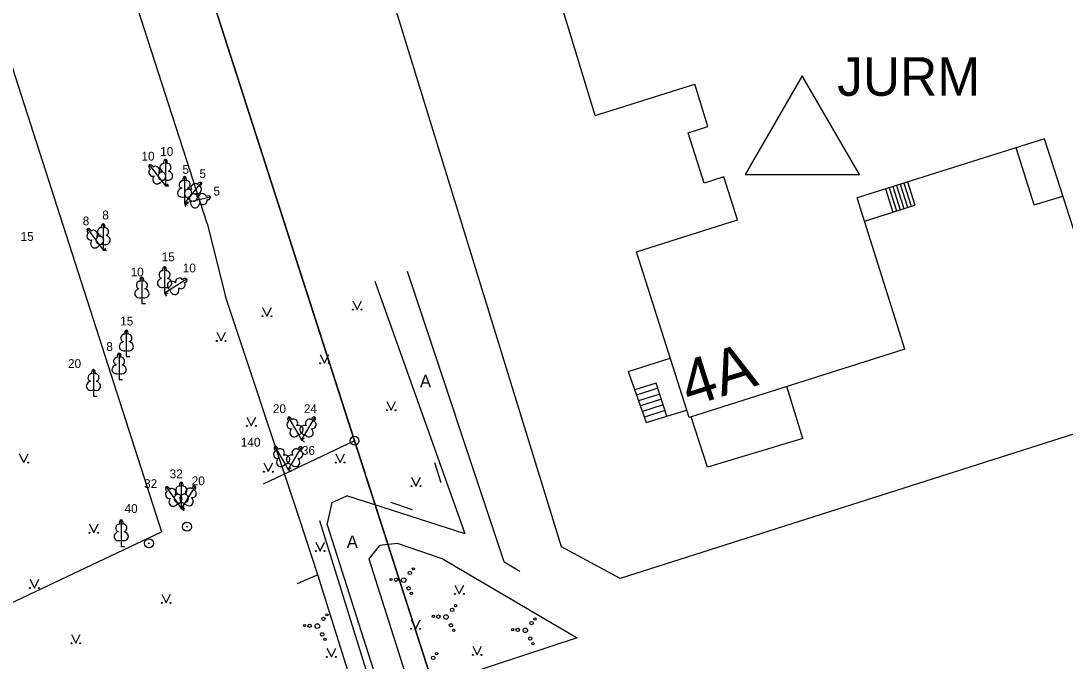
# Model space of a CAD drawing. Extents: x 488380 to 488796, y 313037 to 313625.
# Drawn here: x 488623.7 to 488682.9, y 313123.6 to 313159.9 of the extents above; entities that cross this region are included whole.
import ezdxf

# ---------------------------------------------------------------- set-up
doc = ezdxf.new("R2010")
doc.units = 0
for name, color, linetype in [('10', 7, 'Continuous'), ('24', 7, 'Continuous'), ('BUVE_EKAS_####_####_#', 7, 'Continuous'), ('BUVE_EKAS_ADRS_TKST_#', 7, 'Continuous'), ('BUVE_ELEM_####_####_#', 7, 'Continuous'), ('CELI', 7, 'Continuous'), ('DPILN_####_ELEM_####_EUPOS', 7, 'Continuous'), ('Level 10', 7, 'Continuous'), ('Level 29', 7, 'Continuous'), ('Level 31', 7, 'Continuous'), ('Level 35', 7, 'Continuous'), ('Level 39', 7, 'Continuous'), ('Level 60', 7, 'Continuous'), ('NORB_ZOGS_ZSTP_####_#', 7, 'Continuous'), ('RAMI_PLAN_####_TKST_#', 7, 'Continuous'), ('Sarkanas_linijas', 7, 'Continuous')]:
    doc.layers.add(name, color=color, linetype=linetype)

msp = doc.modelspace()

# ---------------------------------------------------------------- linework, layer by layer
at = {"layer": '10'}
msp.add_circle((488642.6, 313136.104), 0.25, dxfattribs=at)
msp.add_circle((488642.6, 313136.104), 0.25, dxfattribs=at)
at = {"layer": '24'}
for p, q in [((488642.6, 313136.104), (488623.806, 313194.523)), ((488642.6, 313136.104), (488623.806, 313194.523)), ((488642.6, 313136.104), (488637.409, 313133.649)), ((488642.6, 313136.104), (488637.409, 313133.649)), ((488659.975, 313082.096), (488642.6, 313136.104)), ((488659.975, 313082.096), (488642.6, 313136.104))]:
    msp.add_line(p, q, dxfattribs=at)
at = {"layer": 'BUVE_EKAS_####_####_#'}
for p, q in [((488656.237, 313154.551), (488653.352, 313164.076)), ((488656.237, 313154.551), (488661.899, 313156.336)), ((488662.636, 313153.926), (488661.899, 313156.336)), ((488661.521, 313153.573), (488662.636, 313153.926)), ((488662.426, 313150.714), (488661.521, 313153.573)), ((488681.724, 313153.222), (488671.096, 313149.884)), ((488684.471, 313144.641), (488681.724, 313153.222)), ((488681.125, 313149.482), (488680.107, 313152.714)), ((488663.541, 313151.067), (488662.426, 313150.714)), ((488664.313, 313148.627), (488663.541, 313151.067)), ((488673.949, 313150.779), (488674.367, 313149.472)), ((488672.705, 313150.382), (488673.123, 313149.075)), ((488672.903, 313150.445), (488673.321, 313149.138)), ((488673.119, 313150.514), (488673.536, 313149.207)), ((488673.333, 313150.583), (488673.751, 313149.276)), ((488673.54, 313150.649), (488673.958, 313149.342)), ((488673.747, 313150.715), (488674.165, 313149.408)), ((488673.808, 313141.299), (488671.096, 313149.884)), ((488681.125, 313149.482), (488682.764, 313149.976)), ((488671.51, 313148.559), (488674.367, 313149.472)), ((488658.586, 313146.814), (488664.313, 313148.627)), ((488661.563, 313137.423), (488658.586, 313146.814)), ((488673.808, 313141.299), (488661.563, 313137.423)), ((488658.121, 313140.03), (488660.498, 313140.783)), ((488658.121, 313140.03), (488659.142, 313137.129)), ((488659.707, 313139.365), (488658.49, 313138.982)), ((488659.799, 313139.077), (488658.591, 313138.697)), ((488660.301, 313137.492), (488659.707, 313139.365)), ((488668.017, 313136.224), (488667.104, 313139.177)), ((488659.905, 313138.739), (488658.708, 313138.363)), ((488659.995, 313138.452), (488658.809, 313138.079)), ((488660.096, 313138.131), (488658.919, 313137.761)), ((488660.197, 313137.809), (488659.032, 313137.443)), ((488659.142, 313137.129), (488661.429, 313137.845)), ((488662.608, 313134.61), (488661.689, 313137.463)), ((488668.017, 313136.224), (488662.608, 313134.61))]:
    msp.add_line(p, q, dxfattribs=at)
at = {"layer": 'BUVE_ELEM_####_####_#'}
for centre, radius in [((488633.096, 313131.228), 0.25), ((488633.096, 313131.228), 0.0225), ((488630.943, 313130.286), 0.25), ((488630.943, 313130.286), 0.0225)]:
    msp.add_circle(centre, radius, dxfattribs=at)
at = {"layer": 'CELI'}
for p, q in [((488647.132, 313134.876), (488647.494, 313133.734)), ((488644.628, 313132.625), (488645.872, 313132.208))]:
    msp.add_line(p, q, dxfattribs=at)
at = {"layer": 'DPILN_####_ELEM_####_EUPOS'}
msp.add_lwpolyline([(488671.221, 313151.197), (488667.985, 313156.805), (488664.747, 313151.198)], close=True, dxfattribs=at)
at = {"layer": 'Level 10'}
msp.add_circle((488642.6, 313136.104), 0.25, dxfattribs=at)
msp.add_circle((488642.6, 313136.104), 0.25, dxfattribs=at)
at = {"layer": 'Level 29'}
for p, q in [((488654.333, 313130.081), (488643.978, 313163.694)), ((488651.077, 313129.236), (488645.61, 313145.706)), ((488648.874, 313130.815), (488643.765, 313145.136)), ((488683.418, 313136.49), (488657.655, 313128.294)), ((488641.041, 313131.329), (488641.333, 313132.594)), ((488641.333, 313132.594), (488642.157, 313132.972)), ((488641.041, 313131.329), (488650.56, 313101.611)), ((488644.021, 313130.162), (488643.4, 313129.397)), ((488645.036, 313130.276), (488644.021, 313130.162)), ((488647.628, 313129.385), (488645.036, 313130.276)), ((488657.655, 313128.294), (488654.333, 313130.081)), ((488643.4, 313129.397), (488645.816, 313121.83))]:
    msp.add_line(p, q, dxfattribs=at)
for points in [[(488648.874, 313130.815), (488642.157, 313132.972)], [(488647.628, 313129.385), (488655.224, 313124.922)], [(488651.077, 313129.236), (488651.743, 313128.844)], [(488651.743, 313128.844), (488651.974, 313128.707)], [(488655.224, 313124.922), (488645.816, 313121.83)]]:
    msp.add_lwpolyline(points, dxfattribs=at)
at = {"layer": 'Level 31'}
msp.add_line((488656.028, 313082.049), (488640.634, 313131.559), dxfattribs=at)
at = {"layer": 'Level 60'}
for p, q in [((488631.663, 313150.827), (488631.873, 313150.552)), ((488631.873, 313150.899), (488631.873, 313150.552)), ((488631.873, 313150.552), (488632.032, 313150.673)), ((488631.873, 313150.552), (488632.073, 313150.552)), ((488632.964, 313149.931), (488632.964, 313149.584)), ((488633.182, 313149.854), (488632.964, 313149.584)), ((488633.303, 313149.66), (488632.964, 313149.584)), ((488632.964, 313149.584), (488633.164, 313149.584)), ((488632.964, 313149.584), (488633.12, 313149.458)), ((488632.964, 313149.584), (488633.008, 313149.389)), ((488628.339, 313147.26), (488628.339, 313146.913)), ((488628.135, 313147.193), (488628.339, 313146.913)), ((488628.339, 313146.913), (488628.501, 313147.03)), ((488628.339, 313146.913), (488628.539, 313146.913)), ((488631.823, 313144.816), (488631.823, 313144.469)), ((488631.823, 313144.469), (488632.023, 313144.469)), ((488632.123, 313144.654), (488631.829, 313144.469)), ((488631.829, 313144.469), (488631.936, 313144.3)), ((488630.543, 313144.23), (488630.543, 313143.883)), ((488630.543, 313143.883), (488630.743, 313143.883)), ((488637.383, 313143.669), (488637.633, 313143.169)), ((488637.633, 313143.169), (488637.883, 313143.669)), ((488642.497, 313144.04), (488642.747, 313143.54)), ((488642.747, 313143.54), (488642.997, 313144.04)), ((488634.789, 313142.261), (488635.039, 313141.761)), ((488635.039, 313141.761), (488635.289, 313142.261)), ((488629.658, 313141.226), (488629.658, 313140.879)), ((488629.658, 313140.879), (488629.858, 313140.879)), ((488640.644, 313141.001), (488640.894, 313140.501)), ((488640.894, 313140.501), (488641.144, 313141.001)), ((488629.246, 313139.914), (488629.246, 313139.567)), ((488629.246, 313139.567), (488629.446, 313139.567)), ((488627.796, 313138.981), (488627.796, 313138.634)), ((488627.796, 313138.634), (488627.996, 313138.634)), ((488644.424, 313138.333), (488644.674, 313137.833)), ((488644.674, 313137.833), (488644.924, 313138.333)), ((488636.494, 313137.443), (488636.744, 313136.943)), ((488636.744, 313136.943), (488636.994, 313137.443)), ((488639.419, 313136.45), (488639.592, 313136.15)), ((488639.766, 313136.45), (488639.592, 313136.15)), ((488639.592, 313136.15), (488639.766, 313136.25)), ((488639.592, 313136.15), (488639.766, 313136.05)), ((488623.59, 313135.363), (488623.84, 313134.863)), ((488623.84, 313134.863), (488624.09, 313135.363)), ((488641.533, 313135.368), (488641.783, 313134.868)), ((488641.783, 313134.868), (488642.033, 313135.368)), ((488637.457, 313134.849), (488637.707, 313134.349)), ((488637.707, 313134.349), (488637.957, 313134.849)), ((488638.662, 313134.766), (488638.835, 313134.466)), ((488639.009, 313134.766), (488638.835, 313134.466)), ((488638.835, 313134.466), (488639.009, 313134.566)), ((488638.835, 313134.466), (488639.009, 313134.366)), ((488645.832, 313134.034), (488646.082, 313133.534)), ((488646.082, 313133.534), (488646.332, 313134.034)), ((488632.575, 313132.539), (488632.774, 313132.255)), ((488632.774, 313132.602), (488632.774, 313132.255)), ((488632.956, 313132.55), (488632.774, 313132.255)), ((488632.774, 313132.255), (488632.938, 313132.37)), ((488632.774, 313132.255), (488632.974, 313132.255)), ((488632.774, 313132.255), (488632.945, 313132.15)), ((488627.568, 313131.384), (488627.818, 313130.884)), ((488627.818, 313130.884), (488628.068, 313131.384)), ((488629.37, 313130.455), (488629.37, 313130.108)), ((488629.37, 313130.108), (488629.57, 313130.108)), ((488640.403, 313130.347), (488640.653, 313129.847)), ((488640.653, 313129.847), (488640.903, 313130.347)), ((488624.193, 313128.25), (488624.443, 313127.75)), ((488624.443, 313127.75), (488624.693, 313128.25)), ((488648.289, 313127.917), (488648.539, 313127.417)), ((488648.539, 313127.417), (488648.789, 313127.917)), ((488631.667, 313127.406), (488631.917, 313126.906)), ((488631.917, 313126.906), (488632.167, 313127.406)), ((488645.814, 313125.937), (488646.064, 313125.437)), ((488646.064, 313125.437), (488646.314, 313125.937)), ((488626.543, 313125.116), (488626.793, 313124.616)), ((488626.793, 313124.616), (488627.043, 313125.116)), ((488641.033, 313124.344), (488641.283, 313123.844)), ((488641.283, 313123.844), (488641.533, 313124.344)), ((488649.297, 313124.455), (488649.547, 313123.955)), ((488649.547, 313123.955), (488649.797, 313124.455))]:
    msp.add_line(p, q, dxfattribs=at)
for points in [[(488631.873, 313152.052), (488631.873, 313150.899)], [(488630.962, 313151.743), (488631.663, 313150.827)], [(488631.174, 313151.613), (488631.173, 313151.613)], [(488631.963, 313151.819), (488631.962, 313151.82)], [(488632.964, 313151.084), (488632.964, 313149.931)], [(488633.054, 313150.851), (488633.053, 313150.852)], [(488633.903, 313150.753), (488633.182, 313149.854)], [(488633.828, 313150.516), (488633.827, 313150.518)], [(488634.428, 313149.912), (488633.303, 313149.66)], [(488634.221, 313149.774), (488634.221, 313149.775)], [(488628.339, 313148.413), (488628.339, 313147.26)], [(488627.458, 313148.126), (488628.135, 313147.193)], [(488627.667, 313147.991), (488627.665, 313147.991)], [(488628.429, 313148.18), (488628.428, 313148.181)], [(488631.823, 313145.969), (488631.823, 313144.816)], [(488631.913, 313145.736), (488631.912, 313145.737)], [(488630.543, 313145.383), (488630.543, 313144.23)], [(488630.633, 313145.15), (488630.632, 313145.151)], [(488633.097, 313145.271), (488632.123, 313144.654)], [(488632.948, 313145.071), (488632.949, 313145.072)], [(488629.658, 313142.379), (488629.658, 313141.226)], [(488629.748, 313142.146), (488629.747, 313142.147)], [(488629.246, 313141.067), (488629.246, 313139.914)], [(488629.336, 313140.834), (488629.335, 313140.835)], [(488627.796, 313140.134), (488627.796, 313138.981)], [(488627.886, 313139.901), (488627.885, 313139.902)], [(488638.842, 313137.449), (488639.419, 313136.45)], [(488639.036, 313137.292), (488639.035, 313137.293)], [(488640.342, 313137.449), (488639.766, 313136.45)], [(488640.304, 313137.203), (488640.303, 313137.204)], [(488638.085, 313135.765), (488638.662, 313134.766)], [(488638.279, 313135.608), (488638.278, 313135.609)], [(488639.585, 313135.765), (488639.009, 313134.766)], [(488639.547, 313135.519), (488639.546, 313135.52)], [(488632.774, 313133.755), (488632.774, 313132.602)], [(488631.912, 313133.482), (488632.575, 313132.539)], [(488632.118, 313133.343), (488632.117, 313133.343)], [(488632.864, 313133.522), (488632.863, 313133.523)], [(488633.562, 313133.532), (488632.956, 313132.55)], [(488633.516, 313133.287), (488633.515, 313133.288)], [(488629.37, 313131.608), (488629.37, 313130.455)], [(488629.46, 313131.375), (488629.459, 313131.376)]]:
    msp.add_lwpolyline(points, dxfattribs=at)
for centre, radius in [((488637.383, 313143.168), 0.028), ((488637.883, 313143.168), 0.0263), ((488642.497, 313143.539), 0.028), ((488642.997, 313143.539), 0.0263), ((488634.789, 313141.76), 0.028), ((488635.289, 313141.76), 0.0263), ((488640.644, 313140.5), 0.028), ((488641.144, 313140.5), 0.0263), ((488644.424, 313137.832), 0.028), ((488644.924, 313137.832), 0.0263), ((488636.494, 313136.942), 0.028), ((488636.994, 313136.942), 0.0263), ((488624.09, 313134.862), 0.0263), ((488641.533, 313134.867), 0.028), ((488642.033, 313134.867), 0.0263), ((488637.457, 313134.348), 0.028), ((488637.957, 313134.348), 0.0263), ((488645.832, 313133.533), 0.028), ((488646.332, 313133.533), 0.0263), ((488627.568, 313130.883), 0.028), ((488628.068, 313130.883), 0.0263), ((488640.403, 313129.846), 0.028), ((488640.903, 313129.846), 0.0263), ((488645.929, 313128.838), 0.064), ((488644.667, 313128.233), 0.064), ((488644.951, 313128.219), 0.096), ((488645.385, 313128.199), 0.128), ((488645.733, 313128.606), 0.096), ((488624.193, 313127.749), 0.028), ((488624.693, 313127.749), 0.0263), ((488645.662, 313127.732), 0.096), ((488645.819, 313127.443), 0.064), ((488648.289, 313127.416), 0.028), ((488648.789, 313127.416), 0.0263), ((488631.667, 313126.905), 0.028), ((488632.167, 313126.905), 0.0263), ((488648.134, 313126.512), 0.096), ((488648.33, 313126.744), 0.064), ((488640.835, 313125.998), 0.096), ((488641.031, 313126.23), 0.064), ((488647.068, 313126.139), 0.064), ((488647.352, 313126.125), 0.096), ((488647.786, 313126.105), 0.128), ((488652.826, 313125.991), 0.064), ((488639.769, 313125.625), 0.064), ((488640.053, 313125.611), 0.096), ((488640.487, 313125.591), 0.128), ((488645.814, 313125.436), 0.028), ((488646.314, 313125.436), 0.0263), ((488648.063, 313125.638), 0.096), ((488648.22, 313125.349), 0.064), ((488651.564, 313125.386), 0.064), ((488651.848, 313125.372), 0.096), ((488652.282, 313125.352), 0.128), ((488652.63, 313125.759), 0.096), ((488640.764, 313125.124), 0.096), ((488640.921, 313124.835), 0.064), ((488652.559, 313124.885), 0.096), ((488626.543, 313124.615), 0.028), ((488627.043, 313124.615), 0.0263), ((488652.716, 313124.596), 0.064), ((488641.033, 313123.843), 0.028), ((488641.533, 313123.843), 0.0263), ((488647.057, 313123.791), 0.096), ((488647.253, 313124.023), 0.064), ((488649.297, 313123.954), 0.028), ((488649.797, 313123.954), 0.0263)]:
    msp.add_circle(centre, radius, dxfattribs=at)
for centre, major_axis, ratio, start_param, end_param in [((488631.874, 313151.902), (0, -0.15), 0.707107, 3.14537, 5.287485), ((488631.873, 313151.902), (0, -0.15), 0.707107, 0.995701, 3.137816), ((488631.13, 313151.312), (0.098, -0.192), 0.861323, 3.141593, 6.283185), ((488631.054, 313151.624), (0.091, -0.119), 0.707107, 3.14537, 5.287485), ((488631.053, 313151.624), (0.091, -0.119), 0.707107, 0.995701, 3.137816), ((488631.334, 313151.468), (0.16, -0.145), 0.861323, 0, 3.141593), ((488631.784, 313151.145), (0.307, 0.095), 0.814445, 1.570796, 4.752015), ((488631.584, 313151.077), (-0.301, -0.111), 0.814445, 1.531171, 4.712389), ((488631.745, 313151.607), (-0.039, -0.212), 0.861323, 3.141593, 6.283185), ((488631.963, 313151.145), (-0.307, 0.095), 0.814445, 1.531171, 4.712389), ((488632.002, 313151.607), (0.039, -0.212), 0.861323, 0, 3.141593), ((488631.442, 313150.968), (0.186, 0.262), 0.814445, 1.570796, 4.752015), ((488632.836, 313150.639), (-0.039, -0.212), 0.861323, 3.141593, 6.283185), ((488632.965, 313150.934), (0, -0.15), 0.707107, 3.14537, 5.287485), ((488632.964, 313150.934), (0, -0.15), 0.707107, 0.995701, 3.137816), ((488633.093, 313150.639), (0.039, -0.212), 0.861323, 0, 3.141593), ((488633.81, 313150.636), (-0.094, -0.117), 0.707107, 3.14537, 5.287485), ((488633.809, 313150.637), (-0.094, -0.117), 0.707107, 0.995701, 3.137816), ((488632.875, 313150.177), (0.307, 0.095), 0.814445, 1.570796, 4.752015), ((488633.266, 313150.102), (0.299, -0.118), 0.814445, 1.570796, 4.752015), ((488633.054, 313150.177), (-0.307, 0.095), 0.814445, 1.531171, 4.712389), ((488633.525, 313150.487), (-0.163, -0.141), 0.861323, 3.141593, 6.283185), ((488633.725, 313150.326), (-0.103, -0.19), 0.861323, 0, 3.141593), ((488633.405, 313149.99), (-0.18, 0.266), 0.814445, 1.531171, 4.712389), ((488633.523, 313149.801), (0.16, -0.279), 0.814445, 1.570796, 4.752015), ((488633.562, 313149.626), (0.026, 0.32), 0.814445, 1.531171, 4.712389), ((488633.966, 313149.94), (-0.216, -0.009), 0.861323, 3.141593, 6.283185), ((488634.022, 313149.69), (-0.199, -0.084), 0.861323, 0, 3.141593), ((488634.282, 313149.879), (-0.146, -0.033), 0.707107, 3.14537, 5.287485), ((488634.281, 313149.88), (-0.146, -0.033), 0.707107, 0.995701, 3.137816), ((488628.34, 313148.263), (0, -0.15), 0.707107, 3.14537, 5.287485), ((488628.339, 313148.263), (0, -0.15), 0.707107, 0.995701, 3.137816), ((488627.615, 313147.691), (0.093, -0.195), 0.861323, 3.141593, 6.283185), ((488627.546, 313148.005), (0.088, -0.121), 0.707107, 3.14537, 5.287485), ((488627.546, 313148.005), (0.088, -0.121), 0.707107, 0.995701, 3.137816), ((488627.823, 313147.842), (0.156, -0.149), 0.861323, 0, 3.141593), ((488628.211, 313147.968), (-0.039, -0.212), 0.861323, 3.141593, 6.283185), ((488628.468, 313147.968), (0.039, -0.212), 0.861323, 0, 3.141593), ((488627.918, 313147.34), (0.192, 0.257), 0.814445, 1.570796, 4.752015), ((488628.25, 313147.506), (0.307, 0.095), 0.814445, 1.570796, 4.752015), ((488628.063, 313147.445), (-0.304, -0.103), 0.814445, 1.531171, 4.712389), ((488628.429, 313147.506), (-0.307, 0.095), 0.814445, 1.531171, 4.712389), ((488631.695, 313145.524), (-0.039, -0.212), 0.861323, 3.141593, 6.283185), ((488631.824, 313145.819), (0, -0.15), 0.707107, 3.14537, 5.287485), ((488631.823, 313145.819), (0, -0.15), 0.707107, 0.995701, 3.137816), ((488631.952, 313145.524), (0.039, -0.212), 0.861323, 0, 3.141593), ((488630.415, 313144.938), (-0.039, -0.212), 0.861323, 3.141593, 6.283185), ((488630.544, 313145.233), (0, -0.15), 0.707107, 3.14537, 5.287485), ((488630.543, 313145.233), (0, -0.15), 0.707107, 0.995701, 3.137816), ((488630.672, 313144.938), (0.039, -0.212), 0.861323, 0, 3.141593), ((488631.734, 313145.062), (0.307, 0.095), 0.814445, 1.570796, 4.752015), ((488631.913, 313145.062), (-0.307, 0.095), 0.814445, 1.531171, 4.712389), ((488632.282, 313144.861), (0.244, -0.208), 0.814445, 1.570796, 4.752015), ((488632.652, 313145.141), (-0.2, -0.081), 0.861323, 3.141593, 6.283185), ((488632.79, 313144.925), (-0.159, -0.146), 0.861323, 0, 3.141593), ((488632.97, 313145.19), (-0.127, -0.08), 0.707107, 3.14537, 5.287485), ((488632.97, 313145.191), (-0.127, -0.08), 0.707107, 0.995701, 3.137816), ((488630.454, 313144.476), (0.307, 0.095), 0.814445, 1.570796, 4.752015), ((488630.633, 313144.476), (-0.307, 0.095), 0.814445, 1.531171, 4.712389), ((488632.378, 313144.71), (-0.084, 0.31), 0.814445, 1.531171, 4.712389), ((488629.53, 313141.934), (-0.039, -0.212), 0.861323, 3.141593, 6.283185), ((488629.659, 313142.229), (0, -0.15), 0.707107, 3.14537, 5.287485), ((488629.658, 313142.229), (0, -0.15), 0.707107, 0.995701, 3.137816), ((488629.787, 313141.934), (0.039, -0.212), 0.861323, 0, 3.141593), ((488629.569, 313141.472), (0.307, 0.095), 0.814445, 1.570796, 4.752015), ((488629.748, 313141.472), (-0.307, 0.095), 0.814445, 1.531171, 4.712389), ((488629.118, 313140.622), (-0.039, -0.212), 0.861323, 3.141593, 6.283185), ((488629.247, 313140.917), (0, -0.15), 0.707107, 3.14537, 5.287485), ((488629.246, 313140.917), (0, -0.15), 0.707107, 0.995701, 3.137816), ((488629.375, 313140.622), (0.039, -0.212), 0.861323, 0, 3.141593), ((488627.797, 313139.984), (0, -0.15), 0.707107, 3.14537, 5.287485), ((488627.796, 313139.984), (0, -0.15), 0.707107, 0.995701, 3.137816), ((488629.157, 313140.16), (0.307, 0.095), 0.814445, 1.570796, 4.752015), ((488629.336, 313140.16), (-0.307, 0.095), 0.814445, 1.531171, 4.712389), ((488627.668, 313139.689), (-0.039, -0.212), 0.861323, 3.141593, 6.283185), ((488627.925, 313139.689), (0.039, -0.212), 0.861323, 0, 3.141593), ((488627.707, 313139.227), (0.307, 0.095), 0.814445, 1.570796, 4.752015), ((488627.886, 313139.227), (-0.307, 0.095), 0.814445, 1.531171, 4.712389), ((488638.954, 313136.999), (0.073, -0.203), 0.861323, 3.141593, 6.283185), ((488638.918, 313137.319), (0.075, -0.13), 0.707107, 3.14537, 5.287485), ((488638.917, 313137.319), (0.075, -0.13), 0.707107, 0.995701, 3.137816), ((488639.176, 313137.128), (0.14, -0.165), 0.861323, 0, 3.141593), ((488640.009, 313137.128), (-0.14, -0.165), 0.861323, 3.141593, 6.283185), ((488640.268, 313137.319), (-0.075, -0.13), 0.707107, 3.14537, 5.287485), ((488640.231, 313136.999), (-0.073, -0.203), 0.861323, 0, 3.141593), ((488640.267, 313137.319), (-0.075, -0.13), 0.707107, 0.995701, 3.137816), ((488639.218, 313136.618), (0.218, 0.236), 0.814445, 1.570796, 4.752015), ((488639.373, 313136.708), (-0.313, -0.071), 0.814445, 1.531171, 4.712389), ((488639.811, 313136.708), (0.313, -0.071), 0.814445, 1.570796, 4.752015), ((488639.966, 313136.618), (-0.218, 0.236), 0.814445, 1.531171, 4.712389), ((488638.197, 313135.315), (0.073, -0.203), 0.861323, 3.141593, 6.283185), ((488638.161, 313135.635), (0.075, -0.13), 0.707107, 3.14537, 5.287485), ((488638.16, 313135.635), (0.075, -0.13), 0.707107, 0.995701, 3.137816), ((488638.419, 313135.444), (0.14, -0.165), 0.861323, 0, 3.141593), ((488639.252, 313135.444), (-0.14, -0.165), 0.861323, 3.141593, 6.283185), ((488639.511, 313135.635), (-0.075, -0.13), 0.707107, 3.14537, 5.287485), ((488639.474, 313135.315), (-0.073, -0.203), 0.861323, 0, 3.141593), ((488639.51, 313135.635), (-0.075, -0.13), 0.707107, 0.995701, 3.137816), ((488638.461, 313134.934), (0.218, 0.236), 0.814445, 1.570796, 4.752015), ((488638.616, 313135.024), (-0.313, -0.071), 0.814445, 1.531171, 4.712389), ((488639.054, 313135.024), (0.313, -0.071), 0.814445, 1.570796, 4.752015), ((488639.209, 313134.934), (-0.218, 0.236), 0.814445, 1.531171, 4.712389), ((488632.775, 313133.605), (0, -0.15), 0.707107, 3.14537, 5.287485), ((488632.774, 313133.605), (0, -0.15), 0.707107, 0.995701, 3.137816), ((488632.062, 313133.044), (0.09, -0.196), 0.861323, 3.141593, 6.283185), ((488631.998, 313133.359), (0.086, -0.123), 0.707107, 3.14537, 5.287485), ((488631.997, 313133.359), (0.086, -0.123), 0.707107, 0.995701, 3.137816), ((488632.272, 313133.192), (0.154, -0.151), 0.861323, 0, 3.141593), ((488632.685, 313132.848), (0.307, 0.095), 0.814445, 1.570796, 4.752015), ((488632.507, 313132.791), (-0.306, -0.099), 0.814445, 1.531171, 4.712389), ((488632.646, 313133.31), (-0.039, -0.212), 0.861323, 3.141593, 6.283185), ((488633.009, 313132.806), (0.311, -0.08), 0.814445, 1.570796, 4.752015), ((488632.864, 313132.848), (-0.307, 0.095), 0.814445, 1.531171, 4.712389), ((488632.903, 313133.31), (0.039, -0.212), 0.861323, 0, 3.141593), ((488633.219, 313133.22), (-0.144, -0.16), 0.861323, 3.141593, 6.283185), ((488633.437, 313133.086), (-0.079, -0.201), 0.861323, 0, 3.141593), ((488633.483, 313133.404), (-0.079, -0.128), 0.707107, 3.14537, 5.287485), ((488633.483, 313133.404), (-0.079, -0.128), 0.707107, 0.995701, 3.137816), ((488632.36, 313132.688), (0.196, 0.254), 0.814445, 1.570796, 4.752015), ((488633.162, 313132.712), (-0.211, 0.242), 0.814445, 1.531171, 4.712389), ((488629.242, 313131.163), (-0.039, -0.212), 0.861323, 3.141593, 6.283185), ((488629.371, 313131.458), (0, -0.15), 0.707107, 3.14537, 5.287485), ((488629.37, 313131.458), (0, -0.15), 0.707107, 0.995701, 3.137816), ((488629.499, 313131.163), (0.039, -0.212), 0.861323, 0, 3.141593), ((488629.281, 313130.701), (0.307, 0.095), 0.814445, 1.570796, 4.752015), ((488629.46, 313130.701), (-0.307, 0.095), 0.814445, 1.531171, 4.712389)]:
    msp.add_ellipse(centre, major_axis=major_axis, ratio=ratio, start_param=start_param, end_param=end_param, dxfattribs=at)
at = {"layer": 'NORB_ZOGS_ZSTP_####_#'}
for q in [(488627.731, 313168.61), (488635.287, 313144.288)]:
    msp.add_line((488634.238, 313148.431), q, dxfattribs=at)
for points in [[(488639.449, 313131.738), (488635.287, 313144.288)], [(488738.538, 313117.051), (488742.185, 313105.494), (488717.645, 313098.75), (488682.771, 313088.954), (488655.615, 313081.167), (488647.969, 313104.73), (488640.525, 313128.492), (488639.449, 313131.738)], [(488640.525, 313128.492), (488639.354, 313127.978)]]:
    msp.add_lwpolyline(points, dxfattribs=at)
at = {"layer": 'Sarkanas_linijas'}
for p, q in [((488624.419, 313192.62), (488659.975, 313082.096)), ((488612.988, 313188.965), (488631.656, 313130.941)), ((488603.455, 313117.606), (488631.656, 313130.941))]:
    msp.add_line(p, q, dxfattribs=at)

# ---------------------------------------------------------------- texts
at = {"layer": 'BUVE_EKAS_ADRS_TKST_#'}
msp.add_text('4A', height=2.564, rotation=17.63031, dxfattribs=at).set_placement((488661.582, 313138.01))
at = {"layer": 'Level 35'}
for s, p in [('10', (488631.577, 313152.257)), ('10', (488630.516, 313151.992)), ('5', (488632.84, 313151.242)), ('5', (488633.804, 313151.001)), ('5', (488634.6, 313150.012)), ('8', (488628.294, 313148.657)), ('8', (488627.185, 313148.319)), ('15', (488623.663, 313147.438)), ('15', (488631.663, 313146.283)), ('10', (488632.856, 313145.651)), ('10', (488629.901, 313145.425)), ('15', (488629.31, 313142.64)), (' 8', (488628.339, 313141.192)), (' 20', (488626.163, 313140.229)), (' 20', (488637.781, 313137.669)), (' 24', (488639.537, 313137.669)), (' 140', (488635.965, 313135.77)), (' 36', (488639.426, 313135.304)), (' 32', (488631.931, 313133.976)), (' 32', (488630.482, 313133.42)), (' 20', (488633.181, 313133.582)), (' 40', (488629.37, 313132.008))]:
    msp.add_text(s, height=0.5, dxfattribs=at).set_placement(p)
at = {"layer": 'Level 39'}
for p in [(488646.31, 313139.141), (488642.159, 313130.025)]:
    msp.add_text('A', height=0.7, dxfattribs=at).set_placement(p)
at = {"layer": 'RAMI_PLAN_####_TKST_#'}
msp.add_text('JURM', height=2.1818, dxfattribs=at).set_placement((488669.967, 313155.668))

doc.saveas('drawing.dxf')
